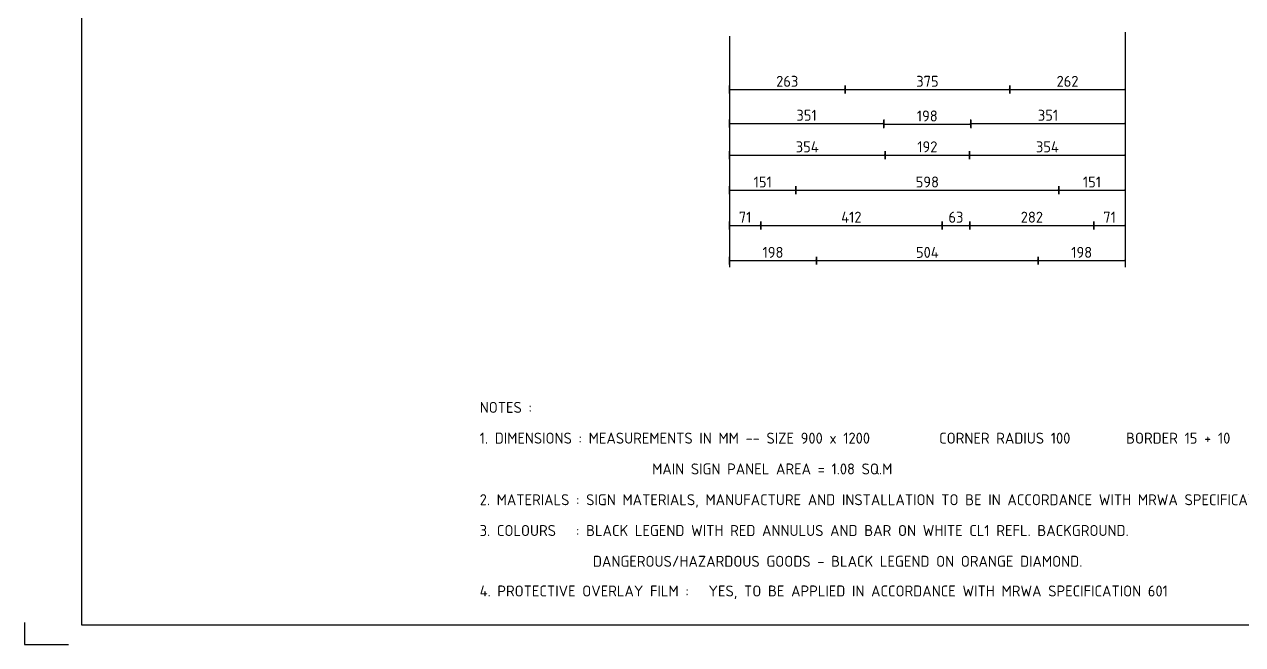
# Model space of a CAD drawing. Extents: x 0 to 420, y 0 to 297.
# Drawn here: x 0 to 277, y 0 to 141 of the extents above; entities that cross this region are included whole.
import ezdxf
from ezdxf.enums import TextEntityAlignment as Align

# ---------------------------------------------------------------- set-up
doc = ezdxf.new("R2010")
doc.units = 0
doc.layers.get('0').update_dxf_attribs({"linetype": 'CONTINUOUS'})
doc.layers.get('DEFPOINTS').update_dxf_attribs({"linetype": 'CONTINUOUS'})
for name, color, linetype in [('NOTES', 1, 'CONTINUOUS'), ('T25', 1, 'CONTINUOUS'), ('TBLK18', 4, 'CONTINUOUS'), ('TBLK25', 1, 'CONTINUOUS'), ('TBLK35', 3, 'CONTINUOUS'), ('TBLK50', 7, 'CONTINUOUS')]:
    doc.layers.add(name, color=color, linetype=linetype)
doc.styles.add('ISO', font='iso3098b.shx')
doc.dimstyles.new('SIGNSDIM', dxfattribs={"dimtxt": 2.5, "dimasz": 0.2, "dimexe": 1.5, "dimexo": 2, "dimtad": 1, "dimdec": 4, "dimlfac": 10, "dimrnd": 1, "dimdsep": 46, "dimtxsty": 'ISO', "dimblk": 'SGNDIM', "dimcen": 2.5, "dimse2": 1, "dimadec": 0, "dimazin": 0, "dimtfac": 1, "dimtdec": 4, "dimtix": 1, "dimtmove": 0, "dimatfit": 3, "dimldrblk": 'SGNDIM', "dimfxl": 1, "dimtolj": 1, "dimtzin": 0, "dimarcsym": 0})

# ---------------------------------------------------------------- blocks, each defined once
blk = doc.blocks.new('A3BBLK')
at = {"layer": 'TBLK25'}
for p, q in [((0, 5), (0, 0)), ((0, 0), (10, 0))]:
    blk.add_line(p, q, dxfattribs=at)
at = {"layer": 'TBLK50'}
for p, q in [((13, 292.5), (13, 4.5)), ((13, 4.5), (415.5, 4.5))]:
    blk.add_line(p, q, dxfattribs=at)
blk = doc.blocks.new('a3_in_vtblk')
blk.add_blockref('A3BBLK', (0, 0))
at = {"layer": 'TBLK18', "style": 'ISO'}
for tag, p, height in [('GROUND_SURVEY_STD.', (381.88, 126.11), 1.8), ('SURVEY_CAPTURE_DATE', (381.95, 122.61), 1.8), ('MAPPING_SURVEY_STD.', (381.95, 119.11), 1.8), ('MAPPING_CAPTURE_DATE', (381.95, 115.61), 1.8), ('PROJECT_ZONE', (381.95, 112.11), 1.8), ('HEIGHT_DATUM', (381.95, 108.61), 1.8), ('CLIENT_STREET_NAME', (355.51, 86.94), 1.5), ('CLIENT_TELEPHONE_NO.', (368.31, 84.68), 1.5), ('CLIENT_SUBURB_POSTCODE', (388.49, 86.94), 1.5), ('CLIENT_FAX_NO.', (393.56, 84.68), 1.5), ('STREET_NAME', (355.51, 62.1), 1.5), ('TELEPHONE_NO.', (368.31, 59.84), 1.5), ('SUBURB_POSTCODE', (388.49, 62.1), 1.5), ('FAX_NO.', (393.56, 59.84), 1.5)]:
    blk.add_attdef(tag, p, '', height=height, dxfattribs=at)
for tag, p in [('CLIENT_MR_DIRECTORATE', (381.5, 92.96)), ('MR_DIRECTORATE', (381.5, 68.12))]:
    blk.add_attdef(tag, text='', height=1.5, dxfattribs=at).set_placement(p, align=Align.CENTER)
at = {"layer": 'TBLK25', "style": 'ISO'}
for tag, height, p in [('CLIENT_MR__BRANCH', 2, (381.5, 90.04)), ('MR_BRANCH', 2, (381.5, 65.2)), ('ROAD_SECTION', 1.75, (384.5, 29.16)), ('SLK', 1.75, (384.5, 26.11)), ('CHAINAGE', 1.75, (384.5, 19.21))]:
    blk.add_attdef(tag, text='', height=height, dxfattribs=at).set_placement(p, align=Align.CENTER)
for tag, p, height in [('FILE_NUMBER', (371.77, 54.24), 2.5), ('DESIGNED_/_DRAWN', (371.77, 49.49), 2), ('VERIFIED', (371.77, 44.49), 2), ('APPROVED', (371.77, 39.49), 2), ('LOCAL_AUTHORITY', (370.48, 16.73), 1.25)]:
    blk.add_attdef(tag, p, '', height=height, dxfattribs=at)
at = {"layer": 'TBLK35', "style": 'ISO', "width": 0.9}
for tag, p in [('ROAD_PROJECT&NUMBER', (384.5, 32.23)), ('DRAWING_DESCRIPTION', (384.5, 22.29))]:
    blk.add_attdef(tag, text='', height=2.5, dxfattribs=at).set_placement(p, align=Align.CENTER)
at = {"layer": 'TBLK50', "style": 'ISO'}
blk.add_attdef('MRWA_DRG_NUMBER', (356.29, 6.08), '', height=5, dxfattribs=at)
blk = doc.blocks.new('SGNDIM')
for p, q in [((0, 0), (-1, 0)), ((0, 4.5), (0, -4.5))]:
    blk.add_line(p, q)
blk = doc.blocks.new('*D25')
at = {"layer": 'DEFPOINTS', "color": 0}
for p in [(160.34, 120.54), (195.72, 120.54), (195.72, 111.31)]:
    blk.add_point(p, dxfattribs=at)
at = {"layer": 'T25', "color": 0, "lineweight": -2}
for p, q in [((160.34, 118.54), (160.34, 109.81)), ((160.54, 111.31), (195.52, 111.31))]:
    blk.add_line(p, q, dxfattribs=at)
at = {"layer": 'T25', "color": 0, "lineweight": -2, "xscale": 0.2, "yscale": 0.2, "zscale": 0.2, "rotation": 180}
blk.add_blockref('SGNDIM', (160.34, 111.31), dxfattribs=at)
at = {"layer": 'T25', "color": 0, "lineweight": -2, "xscale": 0.2, "yscale": 0.2, "zscale": 0.2}
blk.add_blockref('SGNDIM', (195.72, 111.31), dxfattribs=at)
at = {"layer": 'T25', "color": 0, "insert": (178.03, 113.19), "char_height": 2.5, "attachment_point": 5, "style": 'ISO'}
blk.add_mtext('\\A1;354', dxfattribs=at)
blk = doc.blocks.new('*D26')
at = {"layer": 'DEFPOINTS', "color": 0}
for p in [(195.72, 120.54), (214.95, 120.54), (214.95, 111.31)]:
    blk.add_point(p, dxfattribs=at)
at = {"layer": 'T25', "color": 0, "lineweight": -2}
blk.add_line((195.92, 111.31), (214.75, 111.31), dxfattribs=at)
at = {"layer": 'T25', "color": 0, "lineweight": -2, "xscale": 0.2, "yscale": 0.2, "zscale": 0.2, "rotation": 180}
blk.add_blockref('SGNDIM', (195.72, 111.31), dxfattribs=at)
at = {"layer": 'T25', "color": 0, "lineweight": -2, "xscale": 0.2, "yscale": 0.2, "zscale": 0.2}
blk.add_blockref('SGNDIM', (214.95, 111.31), dxfattribs=at)
at = {"layer": 'T25', "color": 0, "insert": (205.34, 113.19), "char_height": 2.5, "attachment_point": 5, "style": 'ISO'}
blk.add_mtext('\\A1;192', dxfattribs=at)
blk = doc.blocks.new('*D27')
at = {"layer": 'DEFPOINTS', "color": 0}
for p in [(214.95, 120.54), (250.34, 120.54), (250.34, 111.31)]:
    blk.add_point(p, dxfattribs=at)
at = {"layer": 'T25', "color": 0, "lineweight": -2}
for p, q in [((250.34, 118.54), (250.34, 109.81)), ((215.15, 111.31), (250.14, 111.31))]:
    blk.add_line(p, q, dxfattribs=at)
at = {"layer": 'T25', "color": 0, "lineweight": -2, "xscale": 0.2, "yscale": 0.2, "zscale": 0.2, "rotation": 180}
blk.add_blockref('SGNDIM', (214.95, 111.31), dxfattribs=at)
at = {"layer": 'T25', "color": 0, "lineweight": -2, "xscale": 0.2, "yscale": 0.2, "zscale": 0.2}
blk.add_blockref('SGNDIM', (250.34, 111.31), dxfattribs=at)
at = {"layer": 'T25', "color": 0, "insert": (232.64, 113.19), "char_height": 2.5, "attachment_point": 5, "style": 'ISO'}
blk.add_mtext('\\A1;354', dxfattribs=at)
blk = doc.blocks.new('*D28')
at = {"layer": 'DEFPOINTS', "color": 0}
for p in [(160.34, 122.73), (175.46, 122.73), (175.46, 103.31)]:
    blk.add_point(p, dxfattribs=at)
at = {"layer": 'T25', "color": 0, "lineweight": -2}
for p, q in [((160.34, 120.73), (160.34, 101.81)), ((160.54, 103.31), (175.26, 103.31))]:
    blk.add_line(p, q, dxfattribs=at)
at = {"layer": 'T25', "color": 0, "lineweight": -2, "xscale": 0.2, "yscale": 0.2, "zscale": 0.2, "rotation": 180}
blk.add_blockref('SGNDIM', (160.34, 103.31), dxfattribs=at)
at = {"layer": 'T25', "color": 0, "lineweight": -2, "xscale": 0.2, "yscale": 0.2, "zscale": 0.2}
blk.add_blockref('SGNDIM', (175.46, 103.31), dxfattribs=at)
at = {"layer": 'T25', "color": 0, "insert": (167.9, 105.19), "char_height": 2.5, "attachment_point": 5, "style": 'ISO'}
blk.add_mtext('\\A1;151', dxfattribs=at)
blk = doc.blocks.new('*D29')
at = {"layer": 'DEFPOINTS', "color": 0}
for p in [(235.22, 122.73), (250.34, 122.73), (250.34, 103.31)]:
    blk.add_point(p, dxfattribs=at)
at = {"layer": 'T25', "color": 0, "lineweight": -2}
for p, q in [((250.34, 120.73), (250.34, 101.81)), ((235.42, 103.31), (250.14, 103.31))]:
    blk.add_line(p, q, dxfattribs=at)
at = {"layer": 'T25', "color": 0, "lineweight": -2, "xscale": 0.2, "yscale": 0.2, "zscale": 0.2, "rotation": 180}
blk.add_blockref('SGNDIM', (235.22, 103.31), dxfattribs=at)
at = {"layer": 'T25', "color": 0, "lineweight": -2, "xscale": 0.2, "yscale": 0.2, "zscale": 0.2}
blk.add_blockref('SGNDIM', (250.34, 103.31), dxfattribs=at)
at = {"layer": 'T25', "color": 0, "insert": (242.78, 105.19), "char_height": 2.5, "attachment_point": 5, "style": 'ISO'}
blk.add_mtext('\\A1;151', dxfattribs=at)
blk = doc.blocks.new('*D30')
at = {"layer": 'DEFPOINTS', "color": 0}
for p in [(160.34, 117.4), (167.45, 117.4), (167.45, 95.31)]:
    blk.add_point(p, dxfattribs=at)
at = {"layer": 'T25', "color": 0, "lineweight": -2}
for p, q in [((160.34, 115.4), (160.34, 93.81)), ((160.54, 95.31), (167.25, 95.31))]:
    blk.add_line(p, q, dxfattribs=at)
at = {"layer": 'T25', "color": 0, "lineweight": -2, "xscale": 0.2, "yscale": 0.2, "zscale": 0.2, "rotation": 180}
blk.add_blockref('SGNDIM', (160.34, 95.31), dxfattribs=at)
at = {"layer": 'T25', "color": 0, "lineweight": -2, "xscale": 0.2, "yscale": 0.2, "zscale": 0.2}
blk.add_blockref('SGNDIM', (167.45, 95.31), dxfattribs=at)
at = {"layer": 'T25', "color": 0, "insert": (163.89, 97.19), "char_height": 2.5, "attachment_point": 5, "style": 'ISO'}
blk.add_mtext('\\A1;71', dxfattribs=at)
blk = doc.blocks.new('*D31')
at = {"layer": 'DEFPOINTS', "color": 0}
for p in [(243.23, 117.4), (250.34, 117.4), (250.34, 95.31)]:
    blk.add_point(p, dxfattribs=at)
at = {"layer": 'T25', "color": 0, "lineweight": -2}
for p, q in [((250.34, 115.4), (250.34, 93.81)), ((243.43, 95.31), (250.14, 95.31))]:
    blk.add_line(p, q, dxfattribs=at)
at = {"layer": 'T25', "color": 0, "lineweight": -2, "xscale": 0.2, "yscale": 0.2, "zscale": 0.2, "rotation": 180}
blk.add_blockref('SGNDIM', (243.23, 95.31), dxfattribs=at)
at = {"layer": 'T25', "color": 0, "lineweight": -2, "xscale": 0.2, "yscale": 0.2, "zscale": 0.2}
blk.add_blockref('SGNDIM', (250.34, 95.31), dxfattribs=at)
at = {"layer": 'T25', "color": 0, "insert": (246.78, 97.19), "char_height": 2.5, "attachment_point": 5, "style": 'ISO'}
blk.add_mtext('\\A1;71', dxfattribs=at)
blk = doc.blocks.new('*D32')
at = {"layer": 'DEFPOINTS', "color": 0}
for p in [(160.34, 121.97), (180.14, 121.97), (180.14, 87.31)]:
    blk.add_point(p, dxfattribs=at)
at = {"layer": 'T25', "color": 0, "lineweight": -2}
for p, q in [((160.34, 119.97), (160.34, 85.81)), ((160.54, 87.31), (179.94, 87.31))]:
    blk.add_line(p, q, dxfattribs=at)
at = {"layer": 'T25', "color": 0, "lineweight": -2, "xscale": 0.2, "yscale": 0.2, "zscale": 0.2, "rotation": 180}
blk.add_blockref('SGNDIM', (160.34, 87.31), dxfattribs=at)
at = {"layer": 'T25', "color": 0, "lineweight": -2, "xscale": 0.2, "yscale": 0.2, "zscale": 0.2}
blk.add_blockref('SGNDIM', (180.14, 87.31), dxfattribs=at)
at = {"layer": 'T25', "color": 0, "insert": (170.24, 89.19), "char_height": 2.5, "attachment_point": 5, "style": 'ISO'}
blk.add_mtext('\\A1;198', dxfattribs=at)
blk = doc.blocks.new('*D33')
at = {"layer": 'DEFPOINTS', "color": 0}
for p in [(230.54, 121.97), (250.34, 121.97), (250.34, 87.31)]:
    blk.add_point(p, dxfattribs=at)
at = {"layer": 'T25', "color": 0, "lineweight": -2}
for p, q in [((250.34, 119.97), (250.34, 85.81)), ((230.74, 87.31), (250.14, 87.31))]:
    blk.add_line(p, q, dxfattribs=at)
at = {"layer": 'T25', "color": 0, "lineweight": -2, "xscale": 0.2, "yscale": 0.2, "zscale": 0.2, "rotation": 180}
blk.add_blockref('SGNDIM', (230.54, 87.31), dxfattribs=at)
at = {"layer": 'T25', "color": 0, "lineweight": -2, "xscale": 0.2, "yscale": 0.2, "zscale": 0.2}
blk.add_blockref('SGNDIM', (250.34, 87.31), dxfattribs=at)
at = {"layer": 'T25', "color": 0, "insert": (240.44, 89.19), "char_height": 2.5, "attachment_point": 5, "style": 'ISO'}
blk.add_mtext('\\A1;198', dxfattribs=at)
blk = doc.blocks.new('*D51')
at = {"layer": 'DEFPOINTS', "color": 0}
for p in [(175.46, 118.31), (235.22, 118.31), (235.22, 103.31)]:
    blk.add_point(p, dxfattribs=at)
at = {"layer": 'T25', "color": 0, "lineweight": -2}
blk.add_line((175.66, 103.31), (235.02, 103.31), dxfattribs=at)
at = {"layer": 'T25', "color": 0, "lineweight": -2, "xscale": 0.2, "yscale": 0.2, "zscale": 0.2, "rotation": 180}
blk.add_blockref('SGNDIM', (175.46, 103.31), dxfattribs=at)
at = {"layer": 'T25', "color": 0, "lineweight": -2, "xscale": 0.2, "yscale": 0.2, "zscale": 0.2}
blk.add_blockref('SGNDIM', (235.22, 103.31), dxfattribs=at)
at = {"layer": 'T25', "color": 0, "insert": (205.34, 105.19), "char_height": 2.5, "attachment_point": 5, "style": 'ISO'}
blk.add_mtext('\\A1;598', dxfattribs=at)
blk = doc.blocks.new('*D52')
at = {"layer": 'DEFPOINTS', "color": 0}
for p in [(180.14, 118.31), (230.54, 118.31), (230.54, 87.31)]:
    blk.add_point(p, dxfattribs=at)
at = {"layer": 'T25', "color": 0, "lineweight": -2}
blk.add_line((180.34, 87.31), (230.34, 87.31), dxfattribs=at)
at = {"layer": 'T25', "color": 0, "lineweight": -2, "xscale": 0.2, "yscale": 0.2, "zscale": 0.2, "rotation": 180}
blk.add_blockref('SGNDIM', (180.14, 87.31), dxfattribs=at)
at = {"layer": 'T25', "color": 0, "lineweight": -2, "xscale": 0.2, "yscale": 0.2, "zscale": 0.2}
blk.add_blockref('SGNDIM', (230.54, 87.31), dxfattribs=at)
at = {"layer": 'T25', "color": 0, "insert": (205.34, 89.19), "char_height": 2.5, "attachment_point": 5, "style": 'ISO'}
blk.add_mtext('\\A1;504', dxfattribs=at)
blk = doc.blocks.new('*D58')
at = {"layer": 'DEFPOINTS', "color": 0}
for p in [(160.34, 140.35), (186.62, 139.23), (186.62, 126.21)]:
    blk.add_point(p, dxfattribs=at)
at = {"layer": 'T25', "color": 0, "lineweight": -2}
for p, q in [((160.34, 138.35), (160.34, 124.71)), ((160.54, 126.21), (186.42, 126.21))]:
    blk.add_line(p, q, dxfattribs=at)
at = {"layer": 'T25', "color": 0, "lineweight": -2, "xscale": 0.2, "yscale": 0.2, "zscale": 0.2, "rotation": 180}
blk.add_blockref('SGNDIM', (160.34, 126.21), dxfattribs=at)
at = {"layer": 'T25', "color": 0, "lineweight": -2, "xscale": 0.2, "yscale": 0.2, "zscale": 0.2}
blk.add_blockref('SGNDIM', (186.62, 126.21), dxfattribs=at)
at = {"layer": 'T25', "color": 0, "insert": (173.48, 128.08), "char_height": 2.5, "attachment_point": 5, "style": 'ISO'}
blk.add_mtext('\\A1;263', dxfattribs=at)
blk = doc.blocks.new('*D59')
at = {"layer": 'DEFPOINTS', "color": 0}
for p in [(186.62, 140.85), (224.1, 140.85), (224.1, 126.21)]:
    blk.add_point(p, dxfattribs=at)
at = {"layer": 'T25', "color": 0, "lineweight": -2}
blk.add_line((186.82, 126.21), (223.9, 126.21), dxfattribs=at)
at = {"layer": 'T25', "color": 0, "lineweight": -2, "xscale": 0.2, "yscale": 0.2, "zscale": 0.2, "rotation": 180}
blk.add_blockref('SGNDIM', (186.62, 126.21), dxfattribs=at)
at = {"layer": 'T25', "color": 0, "lineweight": -2, "xscale": 0.2, "yscale": 0.2, "zscale": 0.2}
blk.add_blockref('SGNDIM', (224.1, 126.21), dxfattribs=at)
at = {"layer": 'T25', "color": 0, "insert": (205.36, 128.08), "char_height": 2.5, "attachment_point": 5, "style": 'ISO'}
blk.add_mtext('\\A1;375', dxfattribs=at)
blk = doc.blocks.new('*D60')
at = {"layer": 'DEFPOINTS', "color": 0}
for p in [(224.1, 194.4), (250.34, 141.28), (250.34, 126.21)]:
    blk.add_point(p, dxfattribs=at)
at = {"layer": 'T25', "color": 0, "lineweight": -2}
for p, q in [((250.34, 139.28), (250.34, 124.71)), ((224.3, 126.21), (250.14, 126.21))]:
    blk.add_line(p, q, dxfattribs=at)
at = {"layer": 'T25', "color": 0, "lineweight": -2, "xscale": 0.2, "yscale": 0.2, "zscale": 0.2, "rotation": 180}
blk.add_blockref('SGNDIM', (224.1, 126.21), dxfattribs=at)
at = {"layer": 'T25', "color": 0, "lineweight": -2, "xscale": 0.2, "yscale": 0.2, "zscale": 0.2}
blk.add_blockref('SGNDIM', (250.34, 126.21), dxfattribs=at)
at = {"layer": 'T25', "color": 0, "insert": (237.22, 128.08), "char_height": 2.5, "attachment_point": 5, "style": 'ISO'}
blk.add_mtext('\\A1;262', dxfattribs=at)
blk = doc.blocks.new('*D61')
at = {"layer": 'DEFPOINTS', "color": 0}
for p in [(160.34, 127.89), (195.41, 127.89), (195.41, 118.48)]:
    blk.add_point(p, dxfattribs=at)
at = {"layer": 'T25', "color": 0, "lineweight": -2}
for p, q in [((160.34, 125.89), (160.34, 116.98)), ((160.54, 118.48), (195.21, 118.48))]:
    blk.add_line(p, q, dxfattribs=at)
at = {"layer": 'T25', "color": 0, "lineweight": -2, "xscale": 0.2, "yscale": 0.2, "zscale": 0.2, "rotation": 180}
blk.add_blockref('SGNDIM', (160.34, 118.48), dxfattribs=at)
at = {"layer": 'T25', "color": 0, "lineweight": -2, "xscale": 0.2, "yscale": 0.2, "zscale": 0.2}
blk.add_blockref('SGNDIM', (195.41, 118.48), dxfattribs=at)
at = {"layer": 'T25', "color": 0, "insert": (177.88, 120.36), "char_height": 2.5, "attachment_point": 5, "style": 'ISO'}
blk.add_mtext('\\A1;351', dxfattribs=at)
blk = doc.blocks.new('*D62')
at = {"layer": 'DEFPOINTS', "color": 0}
for p in [(195.41, 126.57), (215.23, 126.57), (215.23, 118.32)]:
    blk.add_point(p, dxfattribs=at)
at = {"layer": 'T25', "color": 0, "lineweight": -2}
blk.add_line((195.61, 118.32), (215.03, 118.32), dxfattribs=at)
at = {"layer": 'T25', "color": 0, "lineweight": -2, "xscale": 0.2, "yscale": 0.2, "zscale": 0.2, "rotation": 180}
blk.add_blockref('SGNDIM', (195.41, 118.32), dxfattribs=at)
at = {"layer": 'T25', "color": 0, "lineweight": -2, "xscale": 0.2, "yscale": 0.2, "zscale": 0.2}
blk.add_blockref('SGNDIM', (215.23, 118.32), dxfattribs=at)
at = {"layer": 'T25', "color": 0, "insert": (205.32, 120.2), "char_height": 2.5, "attachment_point": 5, "style": 'ISO'}
blk.add_mtext('\\A1;198', dxfattribs=at)
blk = doc.blocks.new('*D63')
at = {"layer": 'DEFPOINTS', "color": 0}
for p in [(215.23, 127.9), (250.34, 127.9), (250.34, 118.48)]:
    blk.add_point(p, dxfattribs=at)
at = {"layer": 'T25', "color": 0, "lineweight": -2}
for p, q in [((250.34, 125.9), (250.34, 116.98)), ((215.43, 118.48), (250.14, 118.48))]:
    blk.add_line(p, q, dxfattribs=at)
at = {"layer": 'T25', "color": 0, "lineweight": -2, "xscale": 0.2, "yscale": 0.2, "zscale": 0.2, "rotation": 180}
blk.add_blockref('SGNDIM', (215.23, 118.48), dxfattribs=at)
at = {"layer": 'T25', "color": 0, "lineweight": -2, "xscale": 0.2, "yscale": 0.2, "zscale": 0.2}
blk.add_blockref('SGNDIM', (250.34, 118.48), dxfattribs=at)
at = {"layer": 'T25', "color": 0, "insert": (232.78, 120.36), "char_height": 2.5, "attachment_point": 5, "style": 'ISO'}
blk.add_mtext('\\A1;351', dxfattribs=at)
blk = doc.blocks.new('*D64')
at = {"layer": 'DEFPOINTS', "color": 0}
for p in [(167.45, 118.31), (208.68, 118.31), (208.68, 95.31)]:
    blk.add_point(p, dxfattribs=at)
at = {"layer": 'T25', "color": 0, "lineweight": -2}
blk.add_line((167.65, 95.31), (208.48, 95.31), dxfattribs=at)
at = {"layer": 'T25', "color": 0, "lineweight": -2, "xscale": 0.2, "yscale": 0.2, "zscale": 0.2, "rotation": 180}
blk.add_blockref('SGNDIM', (167.45, 95.31), dxfattribs=at)
at = {"layer": 'T25', "color": 0, "lineweight": -2, "xscale": 0.2, "yscale": 0.2, "zscale": 0.2}
blk.add_blockref('SGNDIM', (208.68, 95.31), dxfattribs=at)
at = {"layer": 'T25', "color": 0, "insert": (188.06, 97.19), "char_height": 2.5, "attachment_point": 5, "style": 'ISO'}
blk.add_mtext('\\A1;412', dxfattribs=at)
blk = doc.blocks.new('*D65')
at = {"layer": 'DEFPOINTS', "color": 0}
for p in [(208.68, 118.31), (214.99, 118.31), (214.99, 95.31)]:
    blk.add_point(p, dxfattribs=at)
at = {"layer": 'T25', "color": 0, "lineweight": -2}
blk.add_line((208.88, 95.31), (214.79, 95.31), dxfattribs=at)
at = {"layer": 'T25', "color": 0, "lineweight": -2, "xscale": 0.2, "yscale": 0.2, "zscale": 0.2, "rotation": 180}
blk.add_blockref('SGNDIM', (208.68, 95.31), dxfattribs=at)
at = {"layer": 'T25', "color": 0, "lineweight": -2, "xscale": 0.2, "yscale": 0.2, "zscale": 0.2}
blk.add_blockref('SGNDIM', (214.99, 95.31), dxfattribs=at)
at = {"layer": 'T25', "color": 0, "insert": (211.84, 97.19), "char_height": 2.5, "attachment_point": 5, "style": 'ISO'}
blk.add_mtext('\\A1;63', dxfattribs=at)
blk = doc.blocks.new('*D66')
at = {"layer": 'DEFPOINTS', "color": 0}
for p in [(214.99, 118.31), (243.23, 118.31), (243.23, 95.31)]:
    blk.add_point(p, dxfattribs=at)
at = {"layer": 'T25', "color": 0, "lineweight": -2}
blk.add_line((215.19, 95.31), (243.03, 95.31), dxfattribs=at)
at = {"layer": 'T25', "color": 0, "lineweight": -2, "xscale": 0.2, "yscale": 0.2, "zscale": 0.2, "rotation": 180}
blk.add_blockref('SGNDIM', (214.99, 95.31), dxfattribs=at)
at = {"layer": 'T25', "color": 0, "lineweight": -2, "xscale": 0.2, "yscale": 0.2, "zscale": 0.2}
blk.add_blockref('SGNDIM', (243.23, 95.31), dxfattribs=at)
at = {"layer": 'T25', "color": 0, "insert": (229.11, 97.19), "char_height": 2.5, "attachment_point": 5, "style": 'ISO'}
blk.add_mtext('\\A1;282', dxfattribs=at)

msp = doc.modelspace()

# ---------------------------------------------------------------- block references
at = {"color": 1}
msp.add_blockref('a3_in_vtblk', (0, 0), dxfattribs=at)

# ---------------------------------------------------------------- texts
at = {"layer": 'NOTES', "style": 'ISO'}
for s, p in [('NOTES :', (103.547399, 52.69612)), ('1. DIMENSIONS : MEASUREMENTS IN MM -- SIZE 900 x 1200', (103.547399, 45.69612)), ('CORNER RADIUS 100', (208.026784, 45.69612)), ('BORDER 15 + 10', (250.526784, 45.69612)), ('1.08 SQ.M', (183.547399, 38.69612)), ('2. MATERIALS : SIGN MATERIALS, MANUFACTURE AND INSTALLATION TO BE IN ACCORDANCE WITH MRWA SPECIFICATION 601.', (103.547399, 31.69612)), ('3. COLOURS   : BLACK LEGEND WITH RED ANNULUS AND BAR ON WHITE CL1 REFL. BACKGROUND.', (103.547399, 24.69612)), ('DANGEROUS/HAZARDOUS GOODS - BLACK LEGEND ON ORANGE DIAMOND.', (129.292536, 17.69612)), ('4. PROTECTIVE OVERLAY FILM : ', (103.547399, 10.946756)), ('  YES, TO BE APPLIED IN ACCORDANCE WITH MRWA SPECIFICATION 601', (152.547399, 10.946756))]:
    msp.add_text(s, height=2.5, dxfattribs=at).set_placement(p)
msp.add_text('MAIN SIGN PANEL AREA = ', height=2.5, dxfattribs=at).set_placement((183.547399, 38.69612), align=Align.RIGHT)

# ---------------------------------------------------------------- dimensions: what is measured, and where the dimension line sits
at = {"layer": 'T25'}
for base, p1, p2, override, picture, middle in [((250.336723, 126.207661), (224.097456, 194.40222), (250.336723, 141.278747), {"dimse1": 1, "dimse2": 0}, '*D60', (237.21709, 128.082661)), ((224.097456, 126.207661), (186.624763, 140.853298), (224.097456, 140.853298), {"dimse1": 1}, '*D59', (205.361109, 128.082661)), ((250.336723, 118.480021), (215.231169, 127.898588), (250.336723, 127.898588), {"dimse1": 1, "dimse2": 0}, '*D63', (232.783946, 120.355021)), ((215.231169, 118.323771), (195.414078, 126.568409), (215.231169, 126.568409), {"dimse1": 1}, '*D62', (205.322623, 120.198771)), ((250.336723, 87.313858), (230.537064, 121.972502), (250.336723, 121.972502), {"dimse1": 1, "dimse2": 0}, '*D33', (240.436894, 89.188858)), ((250.336723, 103.313858), (235.217519, 122.734111), (250.336723, 122.734111), {"dimse1": 1, "dimse2": 0}, '*D29', (242.777121, 105.188858)), ((214.951567, 111.313858), (195.72188, 120.543007), (214.951567, 120.543007), {"dimse1": 1}, '*D26', (205.336723, 113.188858)), ((250.336723, 111.313858), (214.951567, 120.543007), (250.336723, 120.543007), {"dimse1": 1, "dimse2": 0}, '*D27', (232.644145, 113.188858)), ((208.676354, 95.313858), (167.446638, 118.313858), (208.676354, 118.313858), {"dimse1": 1}, '*D64', (188.061496, 97.188858)), ((235.217519, 103.313858), (175.455928, 118.313858), (235.217519, 118.313858), {"dimse1": 1}, '*D51', (205.336723, 105.188858)), ((230.537064, 87.313858), (180.136383, 118.313858), (230.537064, 118.313858), {"dimse1": 1}, '*D52', (205.336723, 89.188858)), ((214.993968, 95.313858), (208.676354, 118.313858), (214.993968, 118.313858), {"dimse1": 1}, '*D65', (211.835161, 97.188858)), ((243.226809, 95.313858), (214.993968, 118.313858), (243.226809, 118.313858), {"dimse1": 1}, '*D66', (229.110388, 97.188858)), ((250.336723, 95.313858), (243.226809, 117.398889), (250.336723, 117.398889), {"dimse1": 1, "dimse2": 0}, '*D31', (246.781766, 97.188858))]:
    dim = msp.add_linear_dim(base=base, p1=p1, p2=p2, dimstyle='SIGNSDIM', override=override, dxfattribs=at)
    dim.commit()
    dim.dimension.update_dxf_attribs({"geometry": picture, "text_midpoint": middle})
for base, p1, p2, picture, middle in [((186.624763, 126.207661), (160.336723, 140.350348), (186.624763, 139.233513), '*D58', (173.480743, 128.082661)), ((195.414114, 118.480021), (160.336723, 127.887709), (195.414114, 127.887709), '*D61', (177.875419, 120.355021)), ((175.455928, 103.3138579), (160.3367234, 122.7341112), (175.455928, 122.7341112), '*D28', (167.8963257, 105.1888579)), ((180.136383, 87.313858), (160.336723, 121.972502), (180.136383, 121.972502), '*D32', (170.236553, 89.188858)), ((195.72188, 111.313858), (160.336723, 120.543007), (195.72188, 120.543007), '*D25', (178.029302, 113.188858)), ((167.4466382, 95.3138579), (160.3367234, 117.3988892), (167.4466382, 117.3988892), '*D30', (163.8916808, 97.1888579))]:
    dim = msp.add_linear_dim(base=base, p1=p1, p2=p2, dimstyle='SIGNSDIM', dxfattribs=at)
    dim.commit()
    dim.dimension.update_dxf_attribs({"geometry": picture, "text_midpoint": middle})

doc.saveas('drawing.dxf')
